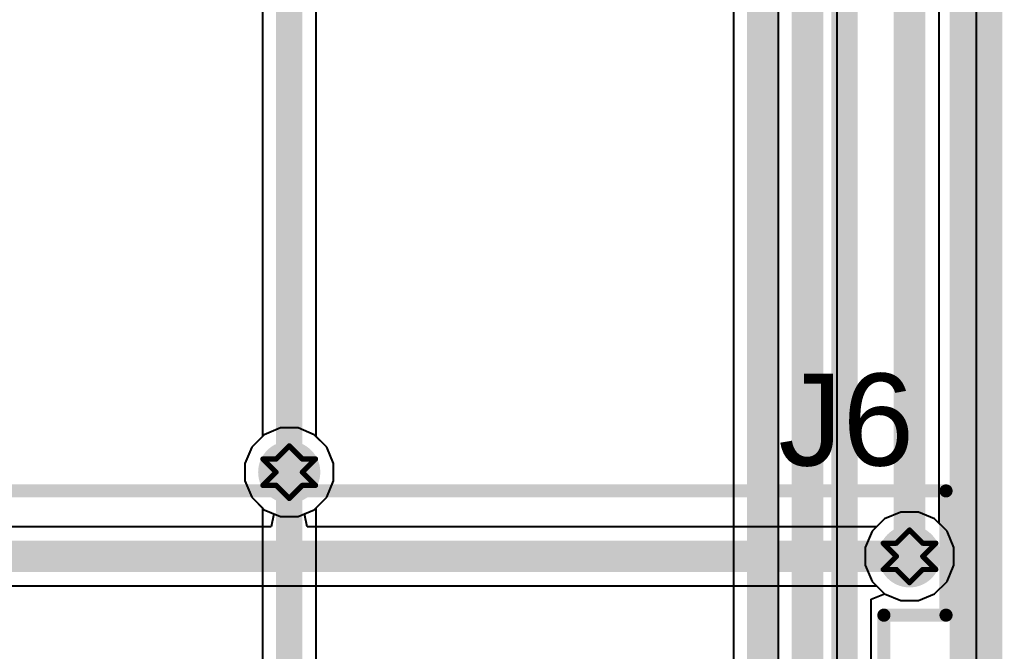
# Model space of a CAD drawing. Header units: inches. Extents: x -0.2 to 15.8, y 0 to 3.5.
# Drawn here: x 1.4086 to 1.782, y 0.2369 to 0.477 of the extents above; entities that cross this region are included whole.
import ezdxf

# ---------------------------------------------------------------- set-up
doc = ezdxf.new("R2010")
doc.units = ezdxf.units.IN
doc.header["$MEASUREMENT"] = 0
for name, color, linetype in [('Board Outline', 76, 'Continuous'), ('Bottom Layer', 5, 'Continuous'), ('Drill Drawing', 1, 'Continuous'), ('Signal_1', 16, 'Continuous'), ('Signal_2', 76, 'Continuous'), ('Top Layer', 1, 'Continuous'), ('Top Overlay', 2, 'Continuous'), ('Via Holes', 16, 'Continuous')]:
    doc.layers.add(name, color=color, linetype=linetype)
doc.styles.add('Arial', font='', dxfattribs={"height": 0.2})
doc.styles.get('Arial').set_extended_font_data('Arial')

msp = doc.modelspace()

# ---------------------------------------------------------------- hatches: boundary and pattern name
at = {"layer": 'Bottom Layer'}
h = msp.add_hatch(color=5, dxfattribs=at)
edge = h.paths.add_edge_path()
edge.add_arc((1.511, 0.305), 0.01181, 0, 360)
h = msp.add_hatch(color=5, dxfattribs=at)
edge = h.paths.add_edge_path()
edge.add_arc((1.74674, 0.273), 0.01181, 0, 360)
at = {"layer": 'Signal_1'}
h = msp.add_hatch(color=16, dxfattribs=at)
edge = h.paths.add_edge_path()
edge.add_arc((1.511, 0.305), 0.01181, 0, 360)
h = msp.add_hatch(color=16, dxfattribs=at)
edge = h.paths.add_edge_path()
edge.add_arc((1.74674, 0.273), 0.01181, 0, 360)
at = {"layer": 'Signal_2'}
h = msp.add_hatch(color=76, dxfattribs=at)
edge = h.paths.add_edge_path()
edge.add_arc((1.511, 0.305), 0.01181, 0, 360)
h = msp.add_hatch(color=76, dxfattribs=at)
edge = h.paths.add_edge_path()
edge.add_arc((1.74674, 0.273), 0.01181, 0, 360)
at = {"layer": 'Top Layer'}
h = msp.add_hatch(color=1, dxfattribs=at)
edge = h.paths.add_edge_path()
edge.add_arc((1.511, 0.305), 0.01181, 0, 360)
h = msp.add_hatch(color=1, dxfattribs=at)
edge = h.paths.add_edge_path()
edge.add_arc((1.74674, 0.273), 0.01181, 0, 360)
at = {"layer": 'Via Holes'}
h = msp.add_hatch(color=7, dxfattribs=at)
edge = h.paths.add_edge_path()
edge.add_arc((1.511, 0.305), 0.00591, 0, 360)
h = msp.add_hatch(color=7, dxfattribs=at)
edge = h.paths.add_edge_path()
edge.add_arc((1.74674, 0.273), 0.00591, 0, 360)

# ---------------------------------------------------------------- linework, layer by layer
at = {"layer": 'Board Outline'}
msp.add_lwpolyline([(1.772, 1.966, 0.02, 0.02, 0), (1.772, 0, 0.02, 0.02, 0)], format="xyseb", dxfattribs=at)
at = {"layer": 'Bottom Layer'}
for p, q in [((1.772, 1.58829), (1.772, 0)), ((1.50766, 0.32181), (1.50148, 0.31925)), ((1.51434, 0.32181), (1.50766, 0.32181)), ((1.52052, 0.31925), (1.51434, 0.32181)), ((1.50148, 0.31925), (1.49675, 0.31452)), ((1.52525, 0.31452), (1.52052, 0.31925)), ((1.49675, 0.31452), (1.49419, 0.30834)), ((1.52781, 0.30834), (1.52525, 0.31452)), ((1.49419, 0.30834), (1.49419, 0.30166)), ((1.52781, 0.30166), (1.52781, 0.30834)), ((1.49419, 0.30166), (1.49675, 0.29548)), ((1.52525, 0.29548), (1.52781, 0.30166)), ((1.49675, 0.29548), (1.5008, 0.29142)), ((1.5212, 0.29142), (1.52525, 0.29548)), ((1.5008, 0.29142), (1.5008, 0.22322)), ((1.5212, 0.219), (1.5212, 0.29142)), ((1.7434, 0.28981), (1.73722, 0.28725)), ((1.75008, 0.28981), (1.7434, 0.28981)), ((1.75626, 0.28725), (1.75008, 0.28981)), ((1.73722, 0.28725), (1.73249, 0.28252)), ((1.76099, 0.28252), (1.75626, 0.28725)), ((1.73249, 0.28252), (1.72993, 0.27634)), ((1.76355, 0.27634), (1.76099, 0.28252)), ((1.72993, 0.27634), (1.72993, 0.26966)), ((1.76355, 0.26966), (1.76355, 0.27634)), ((1.72993, 0.26966), (1.73249, 0.26348)), ((1.76099, 0.26348), (1.76355, 0.26966)), ((1.73249, 0.26348), (1.73722, 0.25875)), ((1.75626, 0.25875), (1.76099, 0.26348)), ((1.73722, 0.25875), (1.7434, 0.25619)), ((1.75008, 0.25619), (1.75626, 0.25875)), ((1.7434, 0.25619), (1.75008, 0.25619))]:
    msp.add_line(p, q, dxfattribs=at)
msp.add_lwpolyline([(1.511, 0.219, 0.01, 0.01, 0), (1.511, 0.305, 0.01, 0.01, 0)], format="xyseb", dxfattribs=at)
msp.add_lwpolyline([(1.5085, 0.305, 0.005, 0.005, 1), (1.5135, 0.305, 0.005, 0.005, 1)], format="xyseb", close=True, dxfattribs=at)
at = {"layer": 'Drill Drawing'}
for points in [[(1.506, 0.31, 0.002, 0.002, 0), (1.511, 0.315, 0.002, 0.002, 0)], [(1.511, 0.315, 0.002, 0.002, 0), (1.516, 0.31, 0.002, 0.002, 0)], [(1.501, 0.31, 0.002, 0.002, 0), (1.506, 0.305, 0.002, 0.002, 0)], [(1.501, 0.31, 0.002, 0.002, 0), (1.506, 0.31, 0.002, 0.002, 0)], [(1.516, 0.31, 0.002, 0.002, 0), (1.521, 0.31, 0.002, 0.002, 0)], [(1.516, 0.305, 0.002, 0.002, 0), (1.521, 0.31, 0.002, 0.002, 0)], [(1.501, 0.3, 0.002, 0.002, 0), (1.506, 0.305, 0.002, 0.002, 0)], [(1.516, 0.305, 0.002, 0.002, 0), (1.521, 0.3, 0.002, 0.002, 0)], [(1.501, 0.3, 0.002, 0.002, 0), (1.506, 0.3, 0.002, 0.002, 0)], [(1.506, 0.3, 0.002, 0.002, 0), (1.511, 0.295, 0.002, 0.002, 0)], [(1.511, 0.295, 0.002, 0.002, 0), (1.516, 0.3, 0.002, 0.002, 0)], [(1.516, 0.3, 0.002, 0.002, 0), (1.521, 0.3, 0.002, 0.002, 0)], [(1.74174, 0.278, 0.002, 0.002, 0), (1.74674, 0.283, 0.002, 0.002, 0)], [(1.74674, 0.283, 0.002, 0.002, 0), (1.75174, 0.278, 0.002, 0.002, 0)], [(1.73674, 0.278, 0.002, 0.002, 0), (1.74174, 0.273, 0.002, 0.002, 0)], [(1.73674, 0.278, 0.002, 0.002, 0), (1.74174, 0.278, 0.002, 0.002, 0)], [(1.75174, 0.278, 0.002, 0.002, 0), (1.75674, 0.278, 0.002, 0.002, 0)], [(1.75174, 0.273, 0.002, 0.002, 0), (1.75674, 0.278, 0.002, 0.002, 0)], [(1.73674, 0.268, 0.002, 0.002, 0), (1.74174, 0.273, 0.002, 0.002, 0)], [(1.75174, 0.273, 0.002, 0.002, 0), (1.75674, 0.268, 0.002, 0.002, 0)], [(1.73674, 0.268, 0.002, 0.002, 0), (1.74174, 0.268, 0.002, 0.002, 0)], [(1.74174, 0.268, 0.002, 0.002, 0), (1.74674, 0.263, 0.002, 0.002, 0)], [(1.74674, 0.263, 0.002, 0.002, 0), (1.75174, 0.268, 0.002, 0.002, 0)], [(1.75174, 0.268, 0.002, 0.002, 0), (1.75674, 0.268, 0.002, 0.002, 0)]]:
    msp.add_lwpolyline(points, format="xyseb", dxfattribs=at)
for points in [[(1.5105, 0.315, 0.001, 0.001, 1), (1.5115, 0.315, 0.001, 0.001, 1)], [(1.5105, 0.315, 0.001, 0.001, 1), (1.5115, 0.315, 0.001, 0.001, 1)], [(1.5005, 0.31, 0.001, 0.001, 1), (1.5015, 0.31, 0.001, 0.001, 1)], [(1.5005, 0.31, 0.001, 0.001, 1), (1.5015, 0.31, 0.001, 0.001, 1)], [(1.5055, 0.31, 0.001, 0.001, 1), (1.5065, 0.31, 0.001, 0.001, 1)], [(1.5055, 0.31, 0.001, 0.001, 1), (1.5065, 0.31, 0.001, 0.001, 1)], [(1.5155, 0.31, 0.001, 0.001, 1), (1.5165, 0.31, 0.001, 0.001, 1)], [(1.5155, 0.31, 0.001, 0.001, 1), (1.5165, 0.31, 0.001, 0.001, 1)], [(1.5205, 0.31, 0.001, 0.001, 1), (1.5215, 0.31, 0.001, 0.001, 1)], [(1.5205, 0.31, 0.001, 0.001, 1), (1.5215, 0.31, 0.001, 0.001, 1)], [(1.5055, 0.305, 0.001, 0.001, 1), (1.5065, 0.305, 0.001, 0.001, 1)], [(1.5055, 0.305, 0.001, 0.001, 1), (1.5065, 0.305, 0.001, 0.001, 1)], [(1.5155, 0.305, 0.001, 0.001, 1), (1.5165, 0.305, 0.001, 0.001, 1)], [(1.5155, 0.305, 0.001, 0.001, 1), (1.5165, 0.305, 0.001, 0.001, 1)], [(1.5005, 0.3, 0.001, 0.001, 1), (1.5015, 0.3, 0.001, 0.001, 1)], [(1.5005, 0.3, 0.001, 0.001, 1), (1.5015, 0.3, 0.001, 0.001, 1)], [(1.5055, 0.3, 0.001, 0.001, 1), (1.5065, 0.3, 0.001, 0.001, 1)], [(1.5055, 0.3, 0.001, 0.001, 1), (1.5065, 0.3, 0.001, 0.001, 1)], [(1.5155, 0.3, 0.001, 0.001, 1), (1.5165, 0.3, 0.001, 0.001, 1)], [(1.5155, 0.3, 0.001, 0.001, 1), (1.5165, 0.3, 0.001, 0.001, 1)], [(1.5205, 0.3, 0.001, 0.001, 1), (1.5215, 0.3, 0.001, 0.001, 1)], [(1.5205, 0.3, 0.001, 0.001, 1), (1.5215, 0.3, 0.001, 0.001, 1)], [(1.5105, 0.295, 0.001, 0.001, 1), (1.5115, 0.295, 0.001, 0.001, 1)], [(1.5105, 0.295, 0.001, 0.001, 1), (1.5115, 0.295, 0.001, 0.001, 1)], [(1.74624, 0.283, 0.001, 0.001, 1), (1.74724, 0.283, 0.001, 0.001, 1)], [(1.74624, 0.283, 0.001, 0.001, 1), (1.74724, 0.283, 0.001, 0.001, 1)], [(1.73624, 0.278, 0.001, 0.001, 1), (1.73724, 0.278, 0.001, 0.001, 1)], [(1.73624, 0.278, 0.001, 0.001, 1), (1.73724, 0.278, 0.001, 0.001, 1)], [(1.74124, 0.278, 0.001, 0.001, 1), (1.74224, 0.278, 0.001, 0.001, 1)], [(1.74124, 0.278, 0.001, 0.001, 1), (1.74224, 0.278, 0.001, 0.001, 1)], [(1.75124, 0.278, 0.001, 0.001, 1), (1.75224, 0.278, 0.001, 0.001, 1)], [(1.75124, 0.278, 0.001, 0.001, 1), (1.75224, 0.278, 0.001, 0.001, 1)], [(1.75624, 0.278, 0.001, 0.001, 1), (1.75724, 0.278, 0.001, 0.001, 1)], [(1.75624, 0.278, 0.001, 0.001, 1), (1.75724, 0.278, 0.001, 0.001, 1)], [(1.74124, 0.273, 0.001, 0.001, 1), (1.74224, 0.273, 0.001, 0.001, 1)], [(1.74124, 0.273, 0.001, 0.001, 1), (1.74224, 0.273, 0.001, 0.001, 1)], [(1.75124, 0.273, 0.001, 0.001, 1), (1.75224, 0.273, 0.001, 0.001, 1)], [(1.75124, 0.273, 0.001, 0.001, 1), (1.75224, 0.273, 0.001, 0.001, 1)], [(1.73624, 0.268, 0.001, 0.001, 1), (1.73724, 0.268, 0.001, 0.001, 1)], [(1.73624, 0.268, 0.001, 0.001, 1), (1.73724, 0.268, 0.001, 0.001, 1)], [(1.74124, 0.268, 0.001, 0.001, 1), (1.74224, 0.268, 0.001, 0.001, 1)], [(1.74124, 0.268, 0.001, 0.001, 1), (1.74224, 0.268, 0.001, 0.001, 1)], [(1.75124, 0.268, 0.001, 0.001, 1), (1.75224, 0.268, 0.001, 0.001, 1)], [(1.75124, 0.268, 0.001, 0.001, 1), (1.75224, 0.268, 0.001, 0.001, 1)], [(1.75624, 0.268, 0.001, 0.001, 1), (1.75724, 0.268, 0.001, 0.001, 1)], [(1.75624, 0.268, 0.001, 0.001, 1), (1.75724, 0.268, 0.001, 0.001, 1)], [(1.74624, 0.263, 0.001, 0.001, 1), (1.74724, 0.263, 0.001, 0.001, 1)], [(1.74624, 0.263, 0.001, 0.001, 1), (1.74724, 0.263, 0.001, 0.001, 1)]]:
    msp.add_lwpolyline(points, format="xyseb", close=True, dxfattribs=at)
at = {"layer": 'Signal_1'}
for p, q in [((1.772, 1.47458), (1.772, 0)), ((1.7192, 0.08), (1.7192, 0.95676)), ((1.67978, 0.93088), (1.67978, 0.22565)), ((1.50766, 0.32181), (1.50148, 0.31925)), ((1.51434, 0.32181), (1.50766, 0.32181)), ((1.52052, 0.31925), (1.51434, 0.32181)), ((1.50148, 0.31925), (1.49675, 0.31452)), ((1.52525, 0.31452), (1.52052, 0.31925)), ((1.49675, 0.31452), (1.49419, 0.30834)), ((1.52781, 0.30834), (1.52525, 0.31452)), ((1.49419, 0.30834), (1.49419, 0.30166)), ((1.52781, 0.30166), (1.52781, 0.30834)), ((1.49419, 0.30166), (1.49675, 0.29548)), ((1.52525, 0.29548), (1.52781, 0.30166)), ((1.49675, 0.29548), (1.50148, 0.29075)), ((1.52052, 0.29075), (1.52525, 0.29548)), ((1.50148, 0.29075), (1.50766, 0.28819)), ((1.50766, 0.28819), (1.51434, 0.28819)), ((1.51434, 0.28819), (1.52052, 0.29075)), ((1.7434, 0.28981), (1.73722, 0.28725)), ((1.75008, 0.28981), (1.7434, 0.28981)), ((1.75626, 0.28725), (1.75008, 0.28981)), ((1.73722, 0.28725), (1.73249, 0.28252)), ((1.76099, 0.28252), (1.75626, 0.28725)), ((1.73249, 0.28252), (1.72993, 0.27634)), ((1.76355, 0.27634), (1.76099, 0.28252)), ((1.72993, 0.27634), (1.72993, 0.26966)), ((1.76355, 0.26966), (1.76355, 0.27634)), ((1.72993, 0.26966), (1.73249, 0.26348)), ((1.76099, 0.26348), (1.76355, 0.26966)), ((1.73249, 0.26348), (1.73722, 0.25875)), ((1.75626, 0.25875), (1.76099, 0.26348)), ((1.73722, 0.25875), (1.7434, 0.25619)), ((1.75008, 0.25619), (1.75626, 0.25875)), ((1.7434, 0.25619), (1.75008, 0.25619))]:
    msp.add_line(p, q, dxfattribs=at)
for points in [[(1.709, 0.08, 0.01, 0.01, 0), (1.709, 0.95676, 0.01, 0.01, 0)], [(1.691, 0.221, 0.012, 0.012, 0), (1.691, 0.93552, 0.012, 0.012, 0)]]:
    msp.add_lwpolyline(points, format="xyseb", dxfattribs=at)
at = {"layer": 'Signal_2'}
for p, q in [((1.6968, 1.03652), (1.6968, 0.21422)), ((1.75796, 0.28556), (1.75796, 1.03652)), ((1.772, 1.03652), (1.772, 0)), ((1.50766, 0.32181), (1.50148, 0.31925)), ((1.51434, 0.32181), (1.50766, 0.32181)), ((1.52052, 0.31925), (1.51434, 0.32181)), ((1.50148, 0.31925), (1.49675, 0.31452)), ((1.52525, 0.31452), (1.52052, 0.31925)), ((1.49675, 0.31452), (1.49419, 0.30834)), ((1.52781, 0.30834), (1.52525, 0.31452)), ((1.49419, 0.30834), (1.49419, 0.30166)), ((1.52781, 0.30166), (1.52781, 0.30834)), ((1.49419, 0.30166), (1.49675, 0.29548)), ((1.52525, 0.29548), (1.52781, 0.30166)), ((1.49675, 0.29548), (1.50148, 0.29075)), ((1.52052, 0.29075), (1.52525, 0.29548)), ((1.50148, 0.29075), (1.50766, 0.28819)), ((1.50766, 0.28819), (1.51434, 0.28819)), ((1.51434, 0.28819), (1.52052, 0.29075)), ((1.76099, 0.28252), (1.75796, 0.28556)), ((1.76355, 0.27634), (1.76099, 0.28252)), ((1.76355, 0.26966), (1.76355, 0.27634)), ((1.76099, 0.26348), (1.76355, 0.26966)), ((1.75626, 0.25875), (1.76099, 0.26348)), ((1.7322, 0.2567), (1.7372, 0.25877)), ((1.7372, 0.25877), (1.73722, 0.25875)), ((1.73722, 0.25875), (1.7434, 0.25619)), ((1.75008, 0.25619), (1.75626, 0.25875)), ((1.7322, 0.196), (1.7322, 0.2567)), ((1.7434, 0.25619), (1.75008, 0.25619))]:
    msp.add_line(p, q, dxfattribs=at)
for points in [[(1.722, 0.196, 0.01, 0.01, 0), (1.722, 1.35506, 0.01, 0.01, 0)], [(1.707, 0.21, 0.01, 0.01, 0), (1.707, 1.277, 0.01, 0.01, 0)], [(1.74674, 0.273, 0.012, 0.012, 0), (1.74674, 1.09002, 0.012, 0.012, 0)]]:
    msp.add_lwpolyline(points, format="xyseb", dxfattribs=at)
msp.add_lwpolyline([(1.74374, 0.273, 0.006, 0.006, 1), (1.74974, 0.273, 0.006, 0.006, 1)], format="xyseb", close=True, dxfattribs=at)
at = {"layer": 'Top Layer'}
for p, q in [((1.772, 1.58829), (1.772, 0)), ((1.5008, 1.088), (1.5008, 0.31858)), ((1.5212, 0.31858), (1.5212, 1.08181)), ((1.5008, 0.31858), (1.49675, 0.31452)), ((1.52525, 0.31452), (1.5212, 0.31858)), ((1.49675, 0.31452), (1.49419, 0.30834)), ((1.52781, 0.30834), (1.52525, 0.31452)), ((1.49419, 0.30834), (1.49419, 0.30166)), ((1.52781, 0.30166), (1.52781, 0.30834)), ((1.49419, 0.30166), (1.49675, 0.29548)), ((1.52525, 0.29548), (1.52781, 0.30166)), ((1.49675, 0.29548), (1.50148, 0.29075)), ((1.52052, 0.29075), (1.52525, 0.29548)), ((1.50148, 0.29075), (1.50518, 0.28922)), ((1.50518, 0.28922), (1.50418, 0.28422)), ((1.51682, 0.28922), (1.52052, 0.29075)), ((1.51782, 0.28422), (1.51682, 0.28922)), ((1.7434, 0.28981), (1.73722, 0.28725)), ((1.75008, 0.28981), (1.7434, 0.28981)), ((1.75626, 0.28725), (1.75008, 0.28981)), ((1.50418, 0.28422), (1.22982, 0.28422)), ((1.73418, 0.28422), (1.51782, 0.28422)), ((1.73722, 0.28725), (1.73418, 0.28422)), ((1.76099, 0.28252), (1.75626, 0.28725)), ((1.76355, 0.27634), (1.76099, 0.28252)), ((1.76355, 0.26966), (1.76355, 0.27634)), ((1.76099, 0.26348), (1.76355, 0.26966)), ((0.27365, 0.26178), (1.73418, 0.26178)), ((1.73418, 0.26178), (1.73722, 0.25875)), ((1.75626, 0.25875), (1.76099, 0.26348)), ((1.73722, 0.25875), (1.7434, 0.25619)), ((1.75008, 0.25619), (1.75626, 0.25875)), ((1.7434, 0.25619), (1.75008, 0.25619))]:
    msp.add_line(p, q, dxfattribs=at)
for points in [[(1.511, 0.305, 0.01, 0.01, 0), (1.511, 1.088, 0.01, 0.01, 0)], [(0.269, 0.273, 0.012, 0.012, 0), (1.74674, 0.273, 0.012, 0.012, 0)]]:
    msp.add_lwpolyline(points, format="xyseb", dxfattribs=at)
for points in [[(1.5085, 0.305, 0.005, 0.005, 1), (1.5135, 0.305, 0.005, 0.005, 1)], [(1.74374, 0.273, 0.006, 0.006, 1), (1.74974, 0.273, 0.006, 0.006, 1)]]:
    msp.add_lwpolyline(points, format="xyseb", close=True, dxfattribs=at)
at = {"layer": 'Top Overlay'}
for points in [[(1.3354, 0.29788, 0.005, 0.005, 0), (1.7606, 0.29788, 0.005, 0.005, 0)], [(1.7606, 0.25064, 0.005, 0.005, 0), (1.7606, 0.29788, 0.005, 0.005, 0)], [(1.73698, 0.08135, 0.005, 0.005, 0), (1.73698, 0.25064, 0.005, 0.005, 0)], [(1.73698, 0.25064, 0.005, 0.005, 0), (1.7606, 0.25064, 0.005, 0.005, 0)]]:
    msp.add_lwpolyline(points, format="xyseb", dxfattribs=at)
for points in [[(1.75935, 0.29788, 0.0025, 0.0025, 1), (1.76185, 0.29788, 0.0025, 0.0025, 1)], [(1.75935, 0.29788, 0.0025, 0.0025, 1), (1.76185, 0.29788, 0.0025, 0.0025, 1)], [(1.73573, 0.25064, 0.0025, 0.0025, 1), (1.73823, 0.25064, 0.0025, 0.0025, 1)], [(1.73573, 0.25064, 0.0025, 0.0025, 1), (1.73823, 0.25064, 0.0025, 0.0025, 1)], [(1.75935, 0.25064, 0.0025, 0.0025, 1), (1.76185, 0.25064, 0.0025, 0.0025, 1)], [(1.75935, 0.25064, 0.0025, 0.0025, 1), (1.76185, 0.25064, 0.0025, 0.0025, 1)]]:
    msp.add_lwpolyline(points, format="xyseb", close=True, dxfattribs=at)

# ---------------------------------------------------------------- texts
at = {"layer": 'Top Overlay', "style": 'Arial'}
msp.add_text('J6', height=0.035, dxfattribs=at).set_placement((1.69684, 0.30751))

doc.saveas('drawing.dxf')
